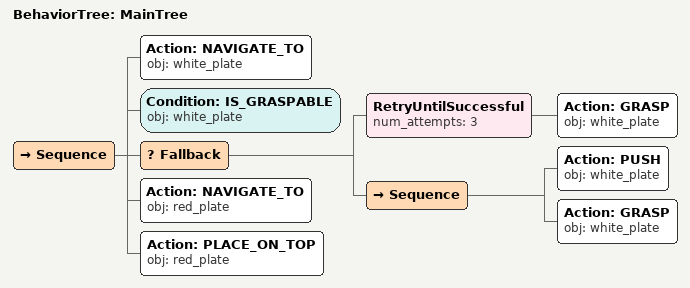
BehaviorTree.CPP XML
<root main_tree_to_execute="MainTree">
  <BehaviorTree ID="MainTree">
    <Sequence>
      <!-- Navigate to white_plate -->
      <Action ID="NAVIGATE_TO" obj="white_plate" />
      <!-- Check white_plate is graspable before GRASP -->
      <Condition ID="IS_GRASPABLE" obj="white_plate" />
      <!-- Fallback: if GRASP white_plate fails, try alternative to reposition -->
      <Fallback>
        <!-- Retry GRASP white_plate up to 3 attempts -->
        <RetryUntilSuccessful num_attempts="3">
          <!-- Grasp white_plate -->
          <Action ID="GRASP" obj="white_plate" />
        </RetryUntilSuccessful>
        <Sequence>
          <!-- Push white_plate forward toward front edge of table -->
          <Action ID="PUSH" obj="white_plate" />
          <!-- Grasp white_plate -->
          <Action ID="GRASP" obj="white_plate" />
        </Sequence>
      </Fallback>
      <!-- Navigate to red_plate -->
      <Action ID="NAVIGATE_TO" obj="red_plate" />
      <!-- Place on red_plate -->
      <Action ID="PLACE_ON_TOP" obj="red_plate" />
    </Sequence>
  </BehaviorTree>
</root>
